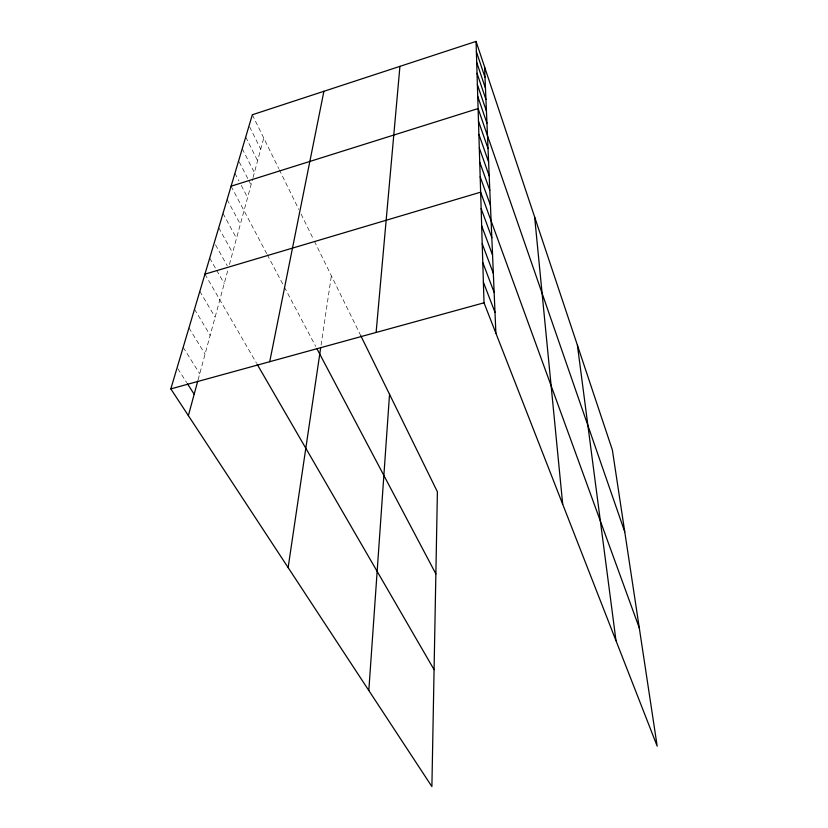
<?xml version="1.0" encoding="UTF-8"?>
<svg xmlns="http://www.w3.org/2000/svg" width="828" height="828" viewBox="0 0 828 828"><rect width="100%" height="100%" fill="white"/><g stroke="black" fill="none" stroke-linecap="round" stroke-linejoin="round"><path stroke-width="0.62" stroke-dasharray="4.14 3.1" d="M321.088 345.152L331.366 275.786M198.099 379.783L228.155 269.152M229.418 264.474L252.706 178.755M253.037 177.523L263.759 138.048M177.813 368.719L186.673 382.546M183.164 347.336L199.734 373.759M188.96 327.878L205.065 354.136M194.508 309.227L210.188 335.299M199.827 291.321L215.094 317.207M204.94 274.14L256.535 363.202M209.712 258.098L216.025 269.183M216.657 270.29L224.233 283.59M215.528 244.85L227.245 265.747M218.727 227.762L232.575 252.871M222.991 213.407L236.529 238.319M227.11 199.569L240.337 224.264M231.084 186.196L266.668 253.565M267.268 254.703L283.776 285.96M284.377 287.088L315.685 346.352M234.924 173.28L238.961 181.011M241.258 185.431L247.593 197.571M239.23 161.946L248.089 179.148M248.679 180.297L251.039 184.892M242.231 148.719L254.372 172.607M245.709 137.034L257.601 160.725M249.621 126.839L260.727 149.206M252.333 114.761L278.726 168.55M279.295 169.699L298.815 209.463M301.081 214.079L313.305 238.981M314.381 241.176L360.863 335.889"/><path stroke-width="1.24" d="M368.812 690.511L389.543 394.304M376.109 332.463L399.934 66.364M288.134 567.615L320.705 347.698M269.721 361.701L323.903 91.297M188.37 415.625L197.778 380.994M360.863 335.889L437.401 491.822L431.895 786.6L170.816 388.891L252.333 114.761L476.059 41.4L612.368 449.977L657.184 746.152L484.007 302.8L476.059 41.4M231.084 186.196L478.098 108.561L624.757 531.855M204.94 274.14L480.644 192.168L639.299 627.966M170.816 388.891L484.007 302.8M187.356 383.612L194.176 394.242M257.166 364.289L434.079 669.655M316.845 348.567L435.87 573.897M483.386 282.203L494.989 312.311M482.786 262.538L494.14 292.387M482.217 243.763L493.333 273.344M481.668 225.816L492.556 255.117M481.14 208.635L491.822 237.646M480.178 176.84L490.445 205.303M479.733 162.122L489.803 190.305M479.298 147.953L489.193 175.867M478.884 134.333L488.603 161.967M478.48 121.209L488.034 148.564M477.725 96.369L486.957 123.186M477.373 84.611L486.44 111.149M477.021 73.247L485.953 99.526M476.69 62.276L485.477 88.285M476.369 51.657L485.011 77.418M577.406 345.193L615.991 640.675M534.64 216.998L562.698 504.262M484.566 66.902L495.879 333.177"/></g></svg>
